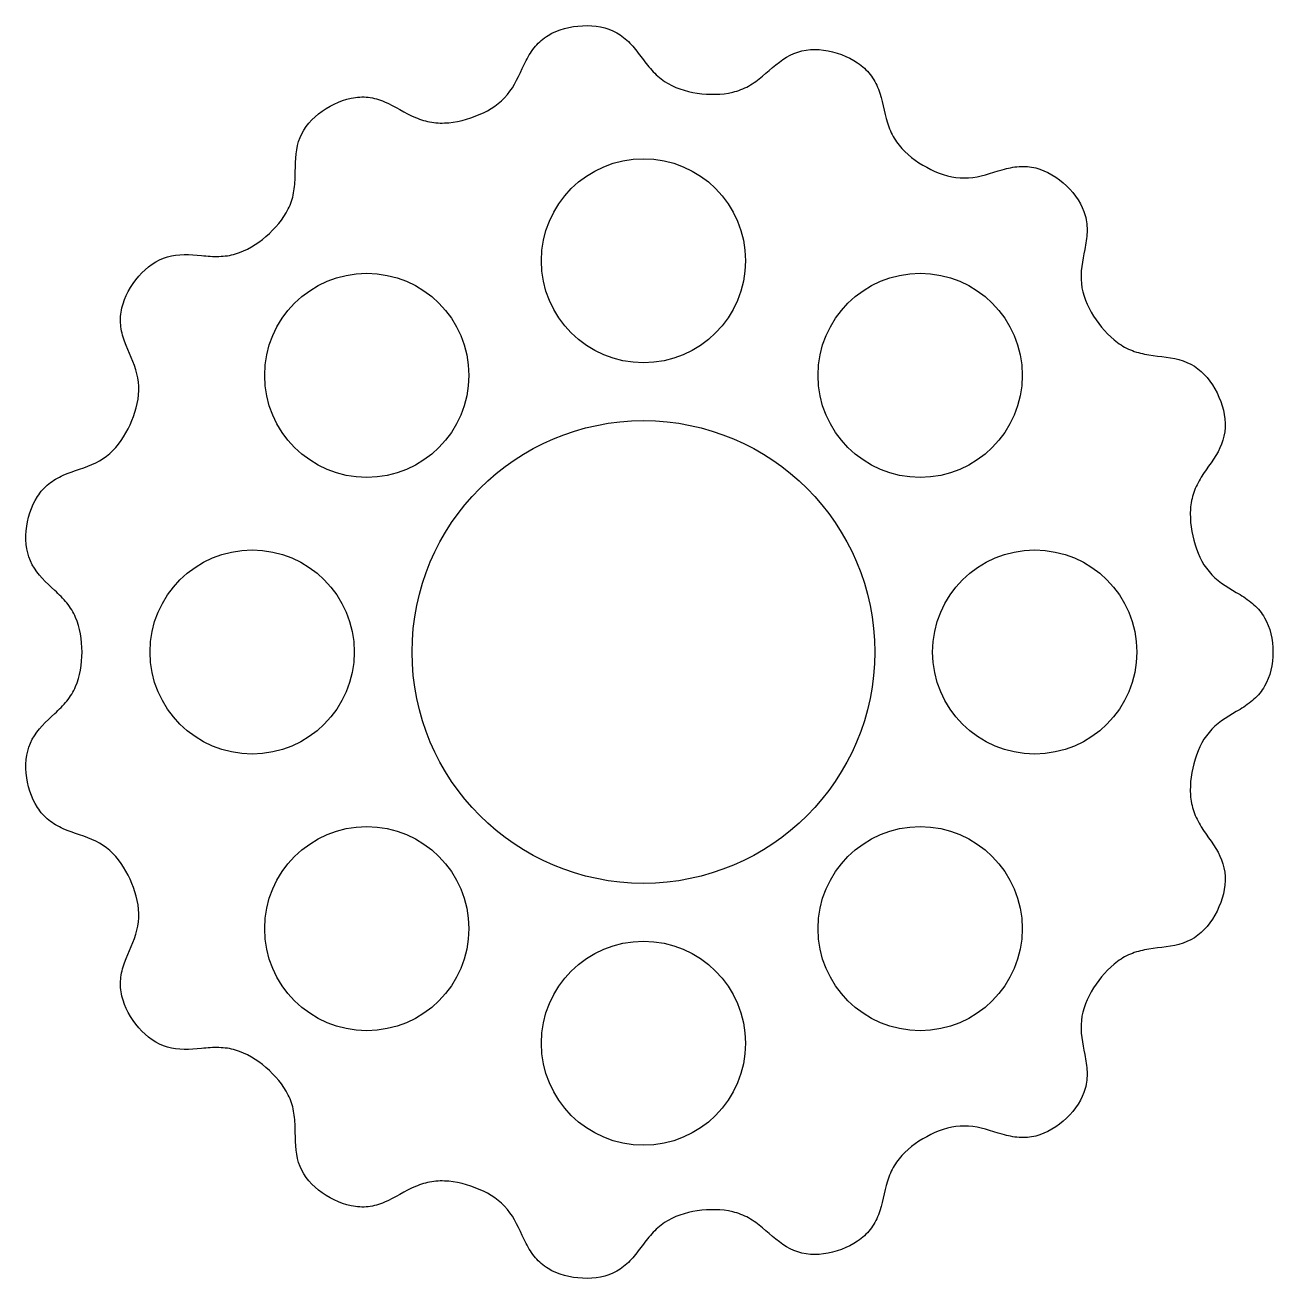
# Model space of a CAD drawing. Header units: millimetres. Extents: x -38.3 to 35, y -36.9 to 36.9.
import ezdxf

# ---------------------------------------------------------------- set-up
doc = ezdxf.new("R2010")
doc.units = ezdxf.units.MM
doc.layers.add('Shape2DView', color=7, linetype='CONTINUOUS')

msp = doc.modelspace()

# ---------------------------------------------------------------- linework, layer by layer
at = {"layer": 'Shape2DView'}
for centre, radius in [((-2, 23), 6), ((-18.2635, 16.2635), 6), ((14.2635, 16.2635), 6), ((-2, 0), 13.6), ((-25, 0), 6), ((21, 0), 6), ((-18.2635, -16.2635), 6), ((14.2635, -16.2635), 6), ((-2, -23), 6)]:
    msp.add_circle(centre, radius, dxfattribs=at)
msp.add_open_spline([(-35, 0), (-35.0009, -0.71753), (-35.1076, -1.42798), (-35.3765, -2.03576), (-35.5115, -2.34035), (-35.6846, -2.62232), (-35.8956, -2.88165), (-36.105, -3.14192), (-36.3484, -3.38156), (-36.5991, -3.61688), (-37.1025, -4.08566), (-37.6186, -4.55039), (-37.9246, -5.13275), (-38.2376, -5.7087), (-38.3465, -6.40184), (-38.2787, -7.1206), (-38.2113, -7.83702), (-37.9861, -8.56347), (-37.6186, -9.13731), (-37.4338, -9.42609), (-37.2136, -9.67432), (-36.9579, -9.88199), (-36.7031, -10.0894), (-36.4141, -10.253), (-36.1052, -10.3884), (-35.4875, -10.6598), (-34.7958, -10.8256), (-34.197, -11.124), (-33.5941, -11.4154), (-33.0916, -11.8576), (-32.6973, -12.4329), (-32.304, -13.0047), (-31.9952, -13.6834), (-31.8137, -14.3581), (-31.6313, -15.0357), (-31.6102, -15.709), (-31.7765, -16.3545), (-31.9346, -17.0018), (-32.2688, -17.6273), (-32.4971, -18.266), (-32.611, -18.5853), (-32.6953, -18.9082), (-32.7256, -19.2354), (-32.7568, -19.5633), (-32.734, -19.8928), (-32.6572, -20.2238), (-32.5048, -20.8822), (-32.1366, -21.542), (-31.663, -22.0884), (-31.1883, -22.6361), (-30.6098, -23.0479), (-29.9795, -23.2285), (-29.3491, -23.4189), (-28.6621, -23.3673), (-27.9763, -23.3037), (-27.6334, -23.2737), (-27.2912, -23.2468), (-26.9559, -23.2558), (-26.62, -23.2623), (-26.2924, -23.3111), (-25.9731, -23.4021), (-25.3363, -23.5845), (-24.7321, -23.9607), (-24.1887, -24.4291), (-23.6469, -24.8985), (-23.1726, -25.4463), (-22.8773, -26.045), (-22.7294, -26.3453), (-22.6244, -26.659), (-22.5623, -26.9863), (-22.4989, -27.3129), (-22.4763, -27.6519), (-22.4668, -27.9949), (-22.4497, -28.6811), (-22.4673, -29.3806), (-22.2659, -30.0071), (-22.0736, -30.6346), (-21.6604, -31.1916), (-21.0971, -31.6373), (-20.5365, -32.0817), (-19.8513, -32.4205), (-19.178, -32.5589), (-18.8392, -32.6287), (-18.5058, -32.6453), (-18.1779, -32.6087), (-17.8511, -32.5692), (-17.5332, -32.483), (-17.2241, -32.35), (-16.6051, -32.091), (-16.0192, -31.686), (-15.4012, -31.4218), (-15.0929, -31.2865), (-14.775, -31.1923), (-14.4477, -31.1393), (-14.1195, -31.0888), (-13.7831, -31.0811), (-13.4387, -31.1162), (-12.7531, -31.1861), (-12.0395, -31.3985), (-11.4048, -31.7009), (-10.7678, -32.0048), (-10.2319, -32.4215), (-9.84684, -32.9624), (-9.45465, -33.4984), (-9.20689, -34.1595), (-8.8957, -34.766), (-8.73969, -35.0687), (-8.56487, -35.3552), (-8.35182, -35.606), (-8.13922, -35.8582), (-7.88901, -36.072), (-7.6012, -36.2474), (-7.02867, -36.5965), (-6.303, -36.7845), (-5.57816, -36.8193), (-4.85211, -36.854), (-4.14508, -36.7254), (-3.5732, -36.4024), (-3.28657, -36.2397), (-3.0276, -36.0368), (-2.7963, -35.7938), (-2.56335, -35.5538), (-2.35365, -35.2819), (-2.1464, -35.0072), (-1.93914, -34.7325), (-1.73328, -34.456), (-1.50759, -34.2058), (-1.28374, -33.953), (-1.035, -33.7333), (-0.76137, -33.5466), (-0.21447, -33.1752), (0.45674, -32.9599), (1.16548, -32.8551), (1.87352, -32.7522), (2.60378, -32.7496), (3.25576, -32.9083), (3.58286, -32.988), (3.89123, -33.109), (4.18087, -33.2714), (4.47077, -33.4328), (4.74158, -33.6348), (5.00445, -33.8539), (5.52942, -34.2926), (6.03076, -34.7872), (6.62056, -35.082), (7.20512, -35.3841), (7.8844, -35.4802), (8.59165, -35.3826), (9.29563, -35.2867), (10.0155, -35.0219), (10.5888, -34.6319), (10.8776, -34.4358), (11.1243, -34.2076), (11.3289, -33.9474), (11.5309, -33.6863), (11.6905, -33.3991), (11.8078, -33.0857), (12.0479, -32.4629), (12.1404, -31.757), (12.3421, -31.1126), (12.44, -30.7885), (12.5731, -30.484), (12.7416, -30.199), (12.9127, -29.9152), (13.1221, -29.6541), (13.3696, -29.4157), (13.8625, -28.9409), (14.4892, -28.543), (15.1355, -28.2562), (15.7843, -27.9694), (16.4531, -27.823), (17.1131, -27.8755), (17.7743, -27.9193), (18.4316, -28.1655), (19.0903, -28.3518), (19.4196, -28.4439), (19.7494, -28.5162), (20.0786, -28.5388), (20.4085, -28.5631), (20.7356, -28.5344), (21.06, -28.4526), (21.7057, -28.2896), (22.3377, -27.8994), (22.8643, -27.3976), (23.3913, -26.8953), (23.7959, -26.2912), (23.9675, -25.655), (24.0533, -25.3355), (24.0888, -25.0091), (24.0742, -24.6758), (24.0623, -24.3432), (24.0074, -24.006), (23.9433, -23.6683), (23.8113, -22.9925), (23.6684, -22.3159), (23.7427, -21.658), (23.8079, -21.0007), (24.0738, -20.3553), (24.4566, -19.7518), (24.8401, -19.1503), (25.3183, -18.5919), (25.8623, -18.1921), (26.1353, -17.9914), (26.4267, -17.8323), (26.7366, -17.7146), (27.0459, -17.5964), (27.3735, -17.5213), (27.7102, -17.4679), (28.3833, -17.3612), (29.0905, -17.3306), (29.7153, -17.1133), (30.3419, -16.9045), (30.8829, -16.4936), (31.2997, -15.92), (31.7157, -15.3507), (32.0193, -14.6449), (32.139, -13.9558), (32.2619, -13.263), (32.1726, -12.5952), (31.8852, -11.9971), (31.605, -11.3948), (31.1468, -10.8518), (30.7882, -10.2758), (30.6085, -9.98785), (30.4553, -9.69059), (30.3474, -9.37779), (30.2392, -9.06476), (30.1739, -8.73801), (30.1515, -8.39755), (30.1068, -7.71944), (30.2166, -6.98838), (30.4213, -6.30802), (30.6279, -5.62625), (30.9477, -5.01355), (31.4108, -4.54194), (31.8681, -4.0633), (32.4797, -3.72925), (33.0656, -3.37069), (33.3574, -3.19039), (33.6387, -3.00006), (33.8851, -2.77866), (34.1336, -2.55837), (34.3419, -2.30483), (34.5101, -2.01806), (34.8447, -1.44678), (34.9999, -0.72818), (35, 0), (34.9999, 0.72818), (34.8447, 1.44678), (34.5101, 2.01806), (34.3419, 2.30483), (34.1336, 2.55837), (33.8851, 2.77866), (33.6387, 3.00006), (33.3574, 3.19039), (33.0656, 3.37069), (32.4797, 3.72925), (31.8681, 4.0633), (31.4108, 4.54193), (30.9477, 5.01355), (30.6279, 5.62625), (30.4213, 6.30802), (30.2166, 6.98838), (30.1068, 7.71944), (30.1515, 8.39755), (30.1739, 8.73801), (30.2392, 9.06475), (30.3474, 9.37779), (30.4553, 9.69059), (30.6085, 9.98785), (30.7882, 10.2758), (31.1468, 10.8518), (31.605, 11.3948), (31.8852, 11.9971), (32.1726, 12.5952), (32.2619, 13.263), (32.139, 13.9558), (32.0193, 14.6449), (31.7157, 15.3507), (31.2997, 15.92), (30.8829, 16.4936), (30.3419, 16.9045), (29.7153, 17.1133), (29.0905, 17.3306), (28.3833, 17.3612), (27.7102, 17.4679), (27.3735, 17.5213), (27.0459, 17.5964), (26.7366, 17.7146), (26.4267, 17.8323), (26.1353, 17.9914), (25.8623, 18.1921), (25.3183, 18.5919), (24.8401, 19.1503), (24.4566, 19.7518), (24.0738, 20.3553), (23.8079, 21.0007), (23.7427, 21.658), (23.6684, 22.3159), (23.8113, 22.9925), (23.9433, 23.6683), (24.0074, 24.006), (24.0623, 24.3432), (24.0742, 24.6758), (24.0888, 25.0091), (24.0533, 25.3355), (23.9675, 25.655), (23.7959, 26.2912), (23.3913, 26.8953), (22.8643, 27.3976), (22.3377, 27.8994), (21.7057, 28.2896), (21.06, 28.4526), (20.7356, 28.5344), (20.4085, 28.5631), (20.0786, 28.5388), (19.7494, 28.5162), (19.4196, 28.4439), (19.0903, 28.3518), (18.4316, 28.1655), (17.7743, 27.9193), (17.1131, 27.8755), (16.4531, 27.823), (15.7843, 27.9694), (15.1355, 28.2562), (14.4892, 28.543), (13.8625, 28.9409), (13.3696, 29.4157), (13.1221, 29.6541), (12.9127, 29.9152), (12.7416, 30.199), (12.5731, 30.484), (12.44, 30.7885), (12.3421, 31.1126), (12.1404, 31.757), (12.0479, 32.4629), (11.8078, 33.0857), (11.6905, 33.3991), (11.5309, 33.6863), (11.3289, 33.9474), (11.1243, 34.2076), (10.8776, 34.4358), (10.5888, 34.6319), (10.0155, 35.0219), (9.29563, 35.2867), (8.59165, 35.3826), (7.8844, 35.4802), (7.20512, 35.3841), (6.62056, 35.082), (6.03076, 34.7872), (5.52943, 34.2926), (5.00445, 33.8539), (4.74158, 33.6348), (4.47078, 33.4328), (4.18088, 33.2714), (3.89123, 33.109), (3.58286, 32.988), (3.25576, 32.9083), (2.60378, 32.7496), (1.87352, 32.7522), (1.16548, 32.8551), (0.45674, 32.9599), (-0.21447, 33.1752), (-0.76137, 33.5466), (-1.035, 33.7333), (-1.28374, 33.953), (-1.50759, 34.2058), (-1.73327, 34.456), (-1.93914, 34.7325), (-2.1464, 35.0072), (-2.35365, 35.2819), (-2.56335, 35.5538), (-2.7963, 35.7938), (-3.0276, 36.0368), (-3.28657, 36.2397), (-3.5732, 36.4024), (-4.14508, 36.7254), (-4.85211, 36.854), (-5.57816, 36.8193), (-6.303, 36.7845), (-7.02867, 36.5965), (-7.6012, 36.2474), (-7.88902, 36.072), (-8.13922, 35.8582), (-8.35182, 35.606), (-8.56487, 35.3552), (-8.73969, 35.0687), (-8.8957, 34.766), (-9.20688, 34.1595), (-9.45465, 33.4984), (-9.84684, 32.9624), (-10.2319, 32.4215), (-10.7678, 32.0048), (-11.4048, 31.7009), (-12.0395, 31.3985), (-12.7531, 31.1861), (-13.4387, 31.1162), (-13.7831, 31.0811), (-14.1195, 31.0888), (-14.4477, 31.1393), (-14.775, 31.1923), (-15.0929, 31.2865), (-15.4012, 31.4218), (-16.0192, 31.686), (-16.6051, 32.091), (-17.2241, 32.35), (-17.5332, 32.483), (-17.8511, 32.5692), (-18.1779, 32.6087), (-18.5058, 32.6453), (-18.8392, 32.6287), (-19.178, 32.5589), (-19.8513, 32.4205), (-20.5365, 32.0817), (-21.0971, 31.6373), (-21.6604, 31.1916), (-22.0736, 30.6346), (-22.2659, 30.0071), (-22.4673, 29.3806), (-22.4497, 28.6811), (-22.4668, 27.9949), (-22.4763, 27.6519), (-22.4989, 27.3129), (-22.5623, 26.9863), (-22.6244, 26.659), (-22.7294, 26.3453), (-22.8773, 26.045), (-23.1726, 25.4463), (-23.6469, 24.8985), (-24.1887, 24.4291), (-24.7321, 23.9607), (-25.3363, 23.5845), (-25.9731, 23.4021), (-26.2924, 23.3111), (-26.62, 23.2623), (-26.9559, 23.2558), (-27.2912, 23.2468), (-27.6334, 23.2737), (-27.9763, 23.3037), (-28.6621, 23.3673), (-29.3491, 23.4189), (-29.9795, 23.2285), (-30.6098, 23.0479), (-31.1883, 22.6361), (-31.663, 22.0884), (-32.1366, 21.542), (-32.5048, 20.8822), (-32.6572, 20.2238), (-32.734, 19.8928), (-32.7568, 19.5633), (-32.7256, 19.2354), (-32.6953, 18.9082), (-32.611, 18.5853), (-32.4971, 18.266), (-32.2688, 17.6273), (-31.9346, 17.0018), (-31.7765, 16.3545), (-31.6102, 15.709), (-31.6313, 15.0357), (-31.8137, 14.3581), (-31.9952, 13.6834), (-32.304, 13.0047), (-32.6973, 12.4329), (-33.0916, 11.8576), (-33.5941, 11.4154), (-34.197, 11.124), (-34.7958, 10.8256), (-35.4875, 10.6598), (-36.1052, 10.3884), (-36.4141, 10.253), (-36.7031, 10.0894), (-36.9579, 9.88199), (-37.2136, 9.67432), (-37.4338, 9.42609), (-37.6186, 9.13731), (-37.9861, 8.56347), (-38.2113, 7.83702), (-38.2787, 7.1206), (-38.3465, 6.40184), (-38.2376, 5.7087), (-37.9246, 5.13275), (-37.6186, 4.55039), (-37.1025, 4.08567), (-36.5991, 3.61688), (-36.3484, 3.38156), (-36.105, 3.14192), (-35.8956, 2.88165), (-35.6846, 2.62232), (-35.5115, 2.34036), (-35.3765, 2.03576), (-35.1076, 1.42798), (-35.0009, 0.71753), (-35, 0)], degree=3, knots=[0, 0, 0, 0, 0.0078125, 0.0078125, 0.0078125, 0.0117188, 0.0117188, 0.0117188, 0.015625, 0.015625, 0.015625, 0.0234375, 0.0234375, 0.0234375, 0.03125, 0.03125, 0.03125, 0.0390625, 0.0390625, 0.0390625, 0.0429688, 0.0429688, 0.0429688, 0.046875, 0.046875, 0.046875, 0.0546875, 0.0546875, 0.0546875, 0.0625, 0.0625, 0.0625, 0.0703125, 0.0703125, 0.0703125, 0.078125, 0.078125, 0.078125, 0.0859375, 0.0859375, 0.0859375, 0.0898438, 0.0898438, 0.0898438, 0.09375, 0.09375, 0.09375, 0.101562, 0.101562, 0.101562, 0.109375, 0.109375, 0.109375, 0.117188, 0.117188, 0.117188, 0.121094, 0.121094, 0.121094, 0.125, 0.125, 0.125, 0.132812, 0.132812, 0.132812, 0.140625, 0.140625, 0.140625, 0.144531, 0.144531, 0.144531, 0.148438, 0.148438, 0.148438, 0.15625, 0.15625, 0.15625, 0.164062, 0.164062, 0.164062, 0.171875, 0.171875, 0.171875, 0.175781, 0.175781, 0.175781, 0.179688, 0.179688, 0.179688, 0.1875, 0.1875, 0.1875, 0.191406, 0.191406, 0.191406, 0.195312, 0.195312, 0.195312, 0.203125, 0.203125, 0.203125, 0.210938, 0.210938, 0.210938, 0.21875, 0.21875, 0.21875, 0.222656, 0.222656, 0.222656, 0.226562, 0.226562, 0.226562, 0.234375, 0.234375, 0.234375, 0.242188, 0.242188, 0.242188, 0.246094, 0.246094, 0.246094, 0.25, 0.25, 0.25, 0.253906, 0.253906, 0.253906, 0.257812, 0.257812, 0.257812, 0.265625, 0.265625, 0.265625, 0.273438, 0.273438, 0.273438, 0.277344, 0.277344, 0.277344, 0.28125, 0.28125, 0.28125, 0.289062, 0.289062, 0.289062, 0.296875, 0.296875, 0.296875, 0.304688, 0.304688, 0.304688, 0.308594, 0.308594, 0.308594, 0.3125, 0.3125, 0.3125, 0.320312, 0.320312, 0.320312, 0.324219, 0.324219, 0.324219, 0.328125, 0.328125, 0.328125, 0.335938, 0.335938, 0.335938, 0.34375, 0.34375, 0.34375, 0.351562, 0.351562, 0.351562, 0.355469, 0.355469, 0.355469, 0.359375, 0.359375, 0.359375, 0.367188, 0.367188, 0.367188, 0.375, 0.375, 0.375, 0.378906, 0.378906, 0.378906, 0.382812, 0.382812, 0.382812, 0.390625, 0.390625, 0.390625, 0.398438, 0.398438, 0.398438, 0.40625, 0.40625, 0.40625, 0.410156, 0.410156, 0.410156, 0.414062, 0.414062, 0.414062, 0.421875, 0.421875, 0.421875, 0.429688, 0.429688, 0.429688, 0.4375, 0.4375, 0.4375, 0.445312, 0.445312, 0.445312, 0.453125, 0.453125, 0.453125, 0.457031, 0.457031, 0.457031, 0.460938, 0.460938, 0.460938, 0.46875, 0.46875, 0.46875, 0.476562, 0.476562, 0.476562, 0.484375, 0.484375, 0.484375, 0.488281, 0.488281, 0.488281, 0.492188, 0.492188, 0.492188, 0.5, 0.5, 0.5, 0.507812, 0.507812, 0.507812, 0.511719, 0.511719, 0.511719, 0.515625, 0.515625, 0.515625, 0.523438, 0.523438, 0.523438, 0.53125, 0.53125, 0.53125, 0.539062, 0.539062, 0.539062, 0.542969, 0.542969, 0.542969, 0.546875, 0.546875, 0.546875, 0.554688, 0.554688, 0.554688, 0.5625, 0.5625, 0.5625, 0.570312, 0.570312, 0.570312, 0.578125, 0.578125, 0.578125, 0.585938, 0.585938, 0.585938, 0.589844, 0.589844, 0.589844, 0.59375, 0.59375, 0.59375, 0.601562, 0.601562, 0.601562, 0.609375, 0.609375, 0.609375, 0.617188, 0.617188, 0.617188, 0.621094, 0.621094, 0.621094, 0.625, 0.625, 0.625, 0.632812, 0.632812, 0.632812, 0.640625, 0.640625, 0.640625, 0.644531, 0.644531, 0.644531, 0.648438, 0.648438, 0.648438, 0.65625, 0.65625, 0.65625, 0.664062, 0.664062, 0.664062, 0.671875, 0.671875, 0.671875, 0.675781, 0.675781, 0.675781, 0.679688, 0.679688, 0.679688, 0.6875, 0.6875, 0.6875, 0.691406, 0.691406, 0.691406, 0.695312, 0.695312, 0.695312, 0.703125, 0.703125, 0.703125, 0.710938, 0.710938, 0.710938, 0.71875, 0.71875, 0.71875, 0.722656, 0.722656, 0.722656, 0.726562, 0.726562, 0.726562, 0.734375, 0.734375, 0.734375, 0.742188, 0.742188, 0.742188, 0.746094, 0.746094, 0.746094, 0.75, 0.75, 0.75, 0.753906, 0.753906, 0.753906, 0.757812, 0.757812, 0.757812, 0.765625, 0.765625, 0.765625, 0.773438, 0.773438, 0.773438, 0.777344, 0.777344, 0.777344, 0.78125, 0.78125, 0.78125, 0.789062, 0.789062, 0.789062, 0.796875, 0.796875, 0.796875, 0.804688, 0.804688, 0.804688, 0.808594, 0.808594, 0.808594, 0.8125, 0.8125, 0.8125, 0.820312, 0.820312, 0.820312, 0.824219, 0.824219, 0.824219, 0.828125, 0.828125, 0.828125, 0.835938, 0.835938, 0.835938, 0.84375, 0.84375, 0.84375, 0.851562, 0.851562, 0.851562, 0.855469, 0.855469, 0.855469, 0.859375, 0.859375, 0.859375, 0.867188, 0.867188, 0.867188, 0.875, 0.875, 0.875, 0.878906, 0.878906, 0.878906, 0.882812, 0.882812, 0.882812, 0.890625, 0.890625, 0.890625, 0.898438, 0.898438, 0.898438, 0.90625, 0.90625, 0.90625, 0.910156, 0.910156, 0.910156, 0.914062, 0.914062, 0.914062, 0.921875, 0.921875, 0.921875, 0.929688, 0.929688, 0.929688, 0.9375, 0.9375, 0.9375, 0.945312, 0.945312, 0.945312, 0.953125, 0.953125, 0.953125, 0.957031, 0.957031, 0.957031, 0.960938, 0.960938, 0.960938, 0.96875, 0.96875, 0.96875, 0.976562, 0.976562, 0.976562, 0.984375, 0.984375, 0.984375, 0.988281, 0.988281, 0.988281, 0.992188, 0.992188, 0.992188, 1, 1, 1, 1], dxfattribs=at)

doc.saveas('drawing.dxf')
